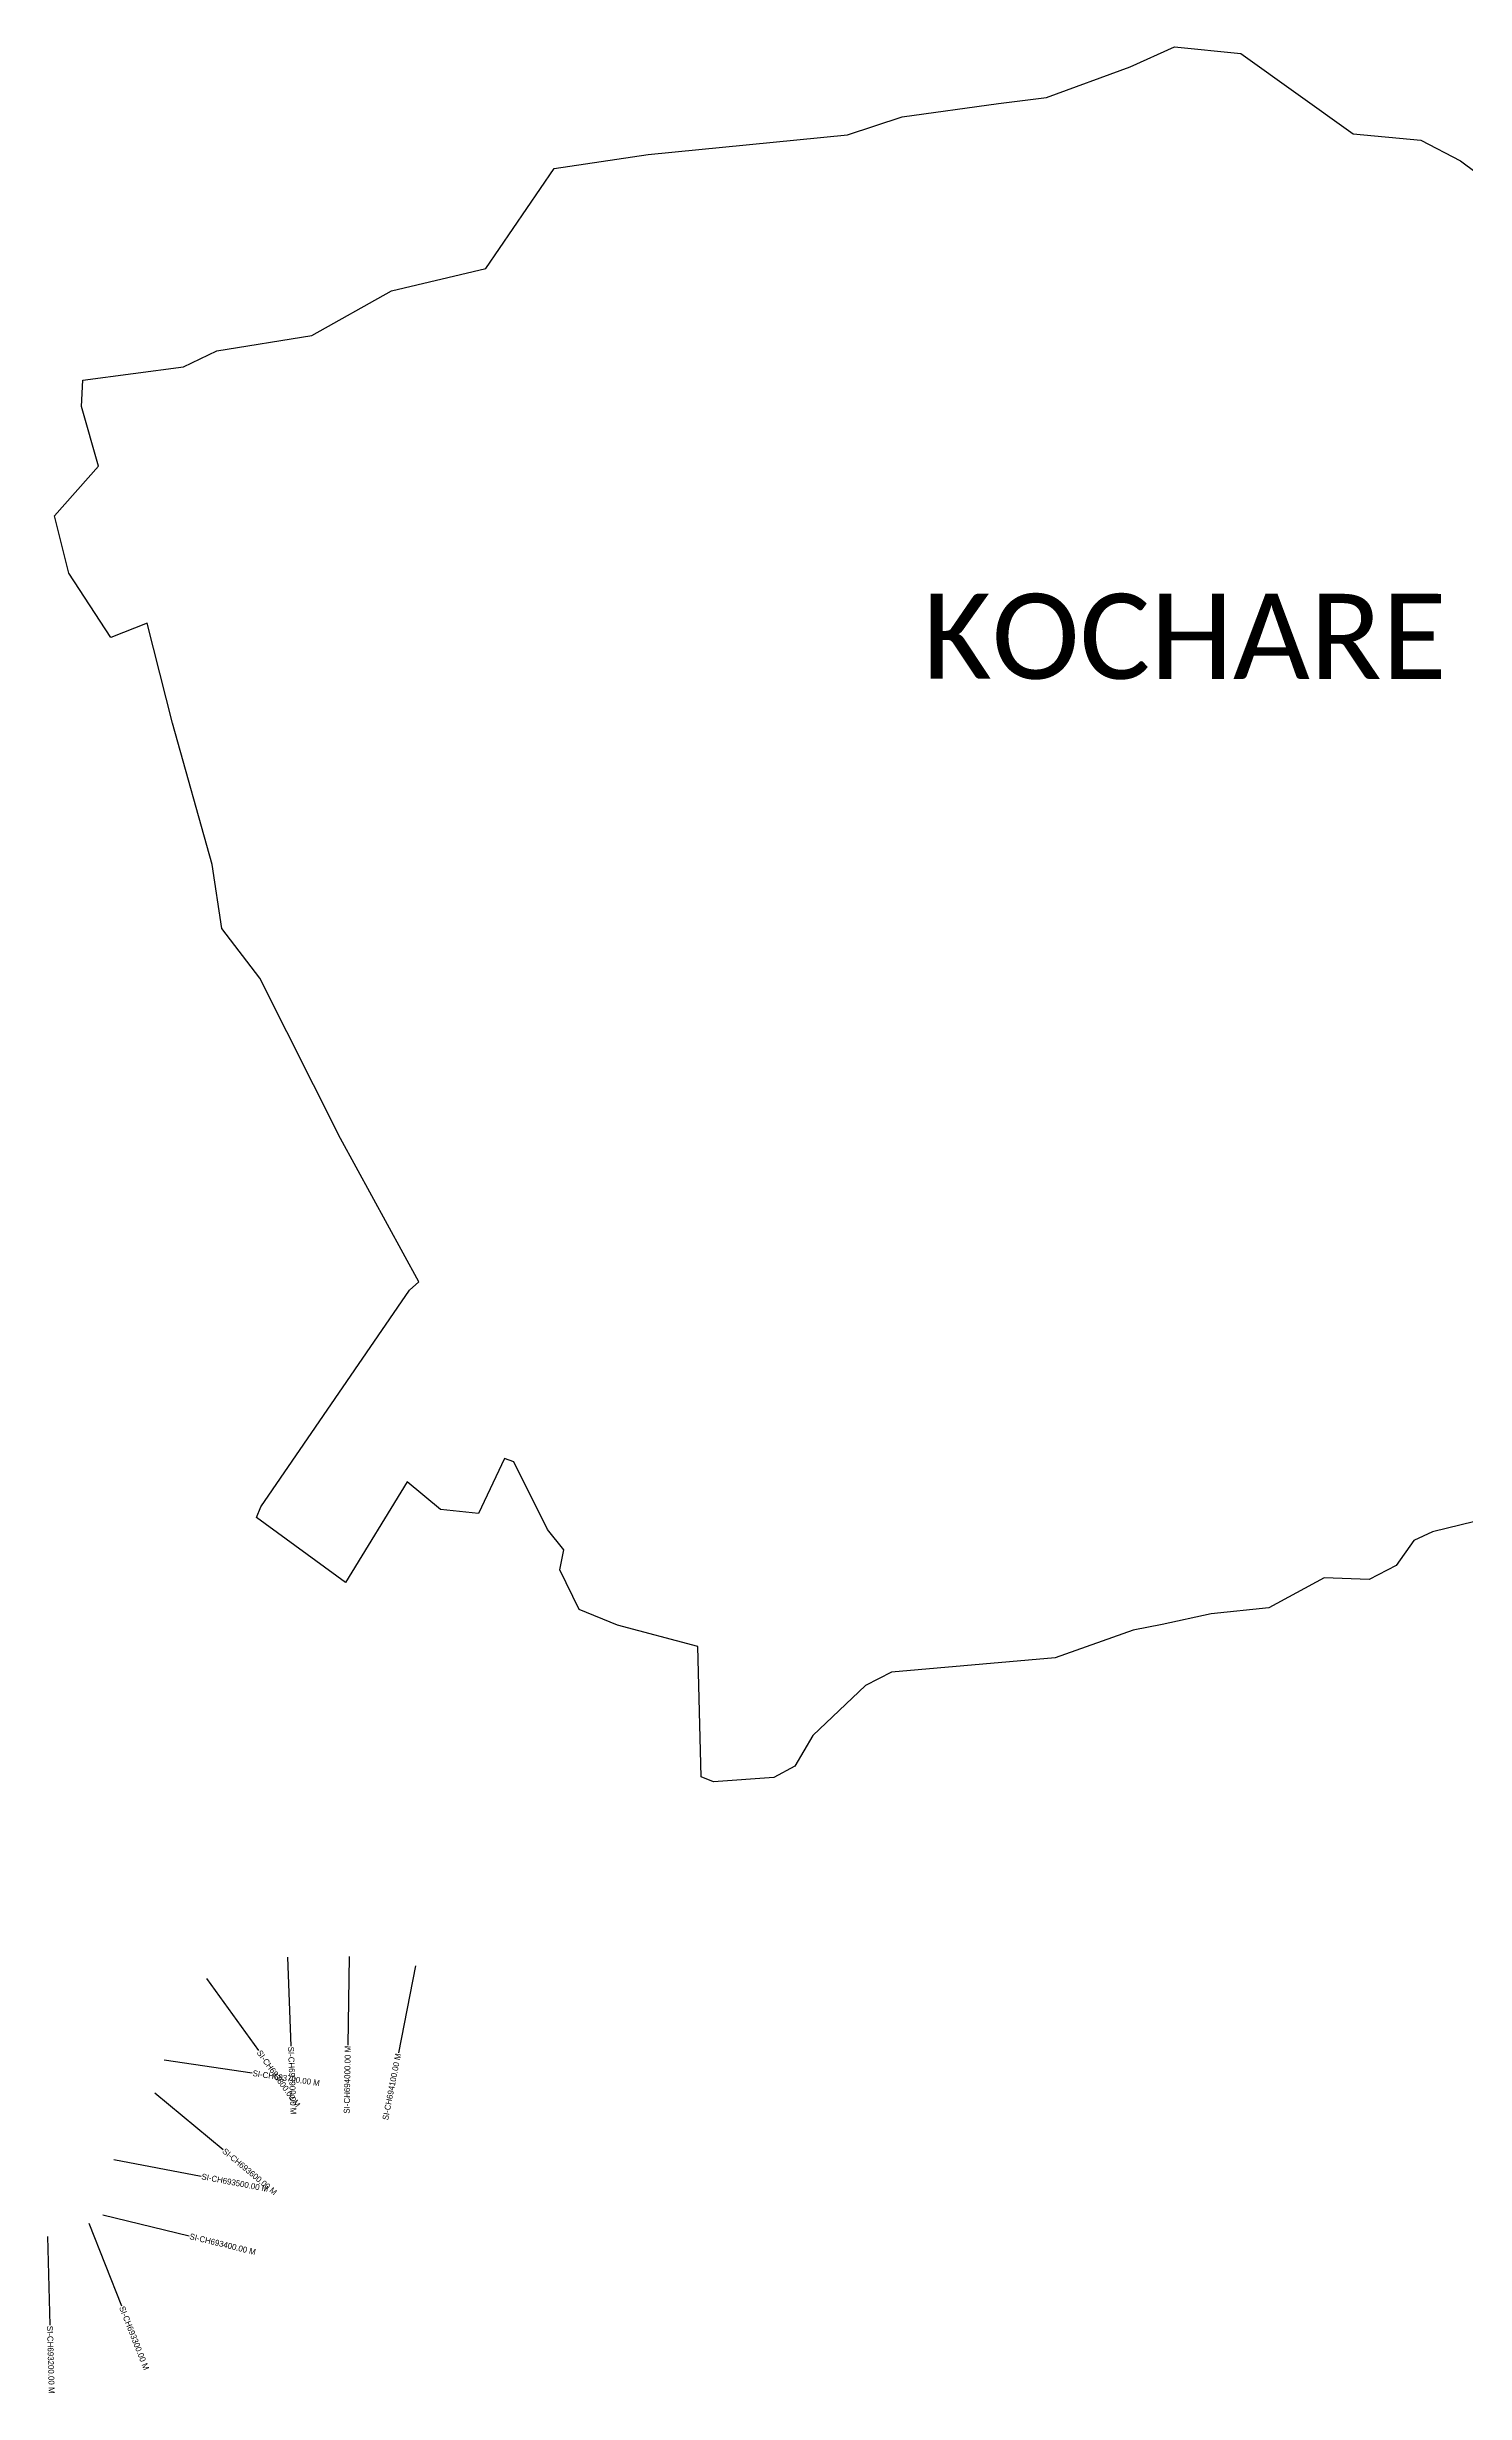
# Model space of a CAD drawing. Header units: metres. Extents: x 339539 to 346860, y 1761940 to 1765899.
# Drawn here: x 342813 to 345206, y 1761940 to 1765899 of the extents above; entities that cross this region are included whole.
import ezdxf
from ezdxf.enums import TextEntityAlignment as Align

# ---------------------------------------------------------------- set-up
doc = ezdxf.new("R2010")
doc.units = ezdxf.units.M
for name, color, linetype in [('CS', 134, 'Continuous'), ('CSMark', 6, 'Continuous'), ('village', 250, 'Continuous'), ('VILLAGE NAME', 250, 'Continuous')]:
    doc.layers.add(name, color=color, linetype=linetype)

msp = doc.modelspace()

# ---------------------------------------------------------------- linework, layer by layer
at = {"layer": 'CS'}
for p, q in [((343218.9, 1762675.7), (343224.6, 1762525.8)), ((343322.9, 1762677.1), (343320.5, 1762527.1)), ((343434.8, 1762661.3), (343405.9, 1762514.2)), ((343082.1, 1762639.7), (343169.7, 1762518)), ((343010.7, 1762502.7), (343159, 1762480.4)), ((342994.8, 1762446.8), (343110.2, 1762351)), ((342925.5, 1762334.3), (343072.8, 1762306.1)), ((342883.7, 1762226.7), (342938.7, 1762087.2)), ((342907.1, 1762240.8), (343052.9, 1762205.3)), ((342813.9, 1762204.5), (342817.8, 1762054.6))]:
    msp.add_line(p, q, dxfattribs=at)
at = {"layer": 'village', "color": 4}
msp.add_polyline3d([(345268.7, 1763422.4, 0), (345151.3, 1763393.8, 0), (345119.3, 1763378.8, 0), (345089.7, 1763336.6, 0), (345044.2, 1763312.9, 0), (344968.4, 1763315.7, 0), (344874.8, 1763265.4, 0), (344777.4, 1763255.1, 0), (344694.9, 1763236.9, 0), (344646, 1763227.5, 0), (344514, 1763180.9, 0), (344237.8, 1763156.7, 0), (344194, 1763134.2, 0), (344105.2, 1763050.1, 0), (344075, 1762998.2, 0), (344039.4, 1762979.2, 0), (343937.6, 1762971.5, 0), (343916.6, 1762980.1, 0), (343911.5, 1763200.3, 0), (343775.5, 1763236.2, 0), (343710.9, 1763262.5, 0), (343678.1, 1763329.4, 0), (343684.9, 1763362.9, 0), (343657.8, 1763397.7, 0), (343600.9, 1763511.7, 0), (343585, 1763517.3, 0), (343541.3, 1763424.6, 0), (343476.9, 1763431.3, 0), (343420.8, 1763478.1, 0), (343316.5, 1763307.8, 0), (343166.6, 1763417.8, 0), (343174, 1763435.8, 0), (343424.9, 1763801.2, 0), (343440.3, 1763815.6, 0), (343308.4, 1764057.1, 0), (343171.8, 1764327.7, 0), (343108.1, 1764411.6, 0), (343091.7, 1764519.5, 0), (343024.5, 1764758.3, 0), (342982, 1764927.1, 0), (342920.6, 1764903, 0), (342849.6, 1765011.2, 0), (342825.4, 1765107.9, 0), (342899.9, 1765191.9, 0), (342871.2, 1765292.6, 0), (342873.4, 1765336.9, 0), (343043.4, 1765359.6, 0), (343099.3, 1765386.8, 0), (343260, 1765412.3, 0), (343394.3, 1765487.7, 0), (343553.3, 1765525.6, 0), (343668.7, 1765694.5, 0), (343827.3, 1765717.7, 0), (344163.8, 1765751, 0), (344256, 1765781.7, 0), (344418.4, 1765804, 0), (344499.6, 1765814, 0), (344640.6, 1765865.7, 0), (344715.5, 1765899.4, 0), (344827.4, 1765888.5, 0), (345017.3, 1765752.9, 0), (345131.4, 1765742.2, 0), (345198.1, 1765707.3, 0), (345273.3, 1765651.7, 0)], dxfattribs=at)

# ---------------------------------------------------------------- texts
at = {"layer": 'CSMark'}
for s, rotation, p in [('SI-CH693800.00 M', 305.7572, (343170.3, 1762517.2)), ('SI-CH693900.00 M', 272.1552, (343224.6, 1762524.8)), ('SI-CH693700.00 M', 351.4378, (343160, 1762480.2)), ('SI-CH693600.00 M', 320.3148, (343111, 1762350.4)), ('SI-CH693500.00 M', 349.1704, (343073.8, 1762305.9)), ('SI-CH693400.00 M', 346.2888, (343053.8, 1762205)), ('SI-CH693300.00 M', 291.5149, (342939.1, 1762086.2)), ('SI-CH693200.00 M', 271.4987, (342817.9, 1762053.6))]:
    msp.add_text(s, height=10, rotation=rotation, dxfattribs=at).set_placement(p, align=Align.MIDDLE_LEFT)
for s, rotation, p in [('SI-CH694000.00 M', 89.0929, (343320.5, 1762526.1)), ('SI-CH694100.00 M', 78.8653, (343405.7, 1762513.2))]:
    msp.add_text(s, height=10, rotation=rotation, dxfattribs=at).set_placement(p, align=Align.MIDDLE_RIGHT)
at = {"layer": 'VILLAGE NAME', "insert": (344290.8, 1764976.8), "char_height": 143.7, "attachment_point": 1, "rotation": 359.9793}
msp.add_mtext_dynamic_manual_height_columns('{\\fCalibri|b0|i0|c0|p34;KOCHARE}', width=1418, gutter_width=718.5, heights=[0], dxfattribs=at)
msp.add_mtext_dynamic_manual_height_columns('{\\fCalibri|b0|i0|c0|p34;KOCHARE}', width=1418, gutter_width=718.5, heights=[0], dxfattribs=at)

doc.saveas('drawing.dxf')
